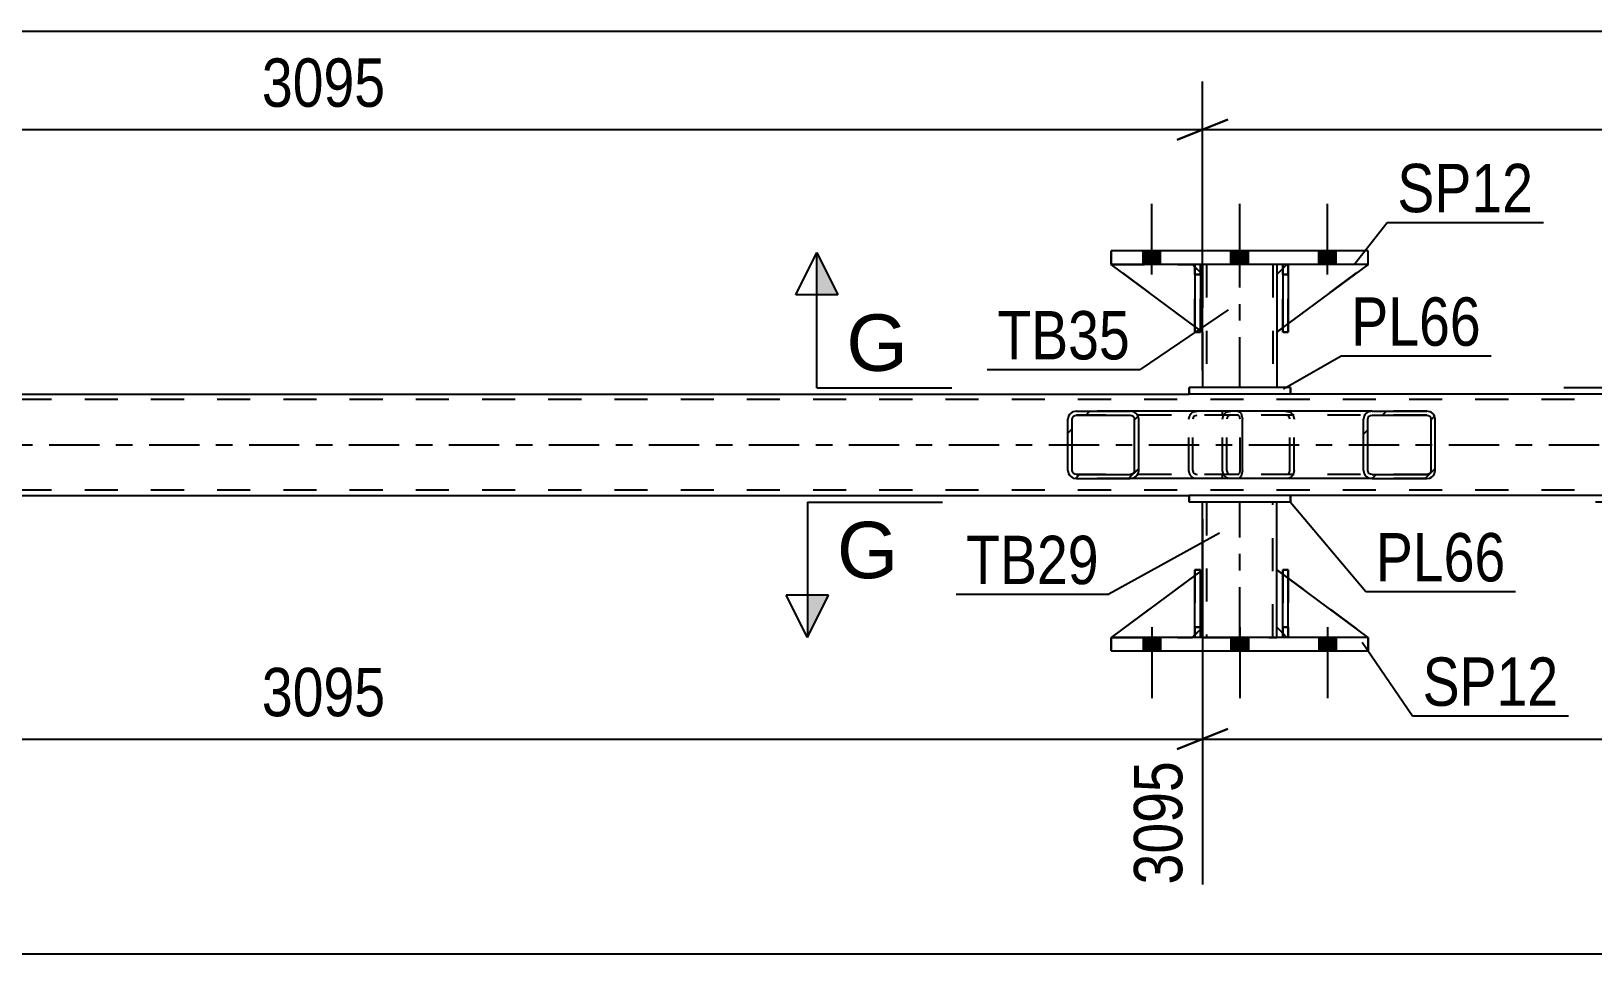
# Model space of a CAD drawing. Header units: millimetres. Extents: x -129 to 712, y -428 to 166.
# Drawn here: x -38.5 to 54, y -225.6 to -170.9 of the extents above; entities that cross this region are included whole.
import ezdxf

# ---------------------------------------------------------------- set-up
doc = ezdxf.new("R2010")
doc.units = ezdxf.units.MM
doc.linetypes.add('DXK_LINE_DOT2', pattern=[3.9198, 1.9599, -1.9599])
doc.linetypes.add('DXK_LINE_DOT3', pattern=[5.9187, 2.979, -0.9799, 0.9799, -0.9799])
doc.styles.add('Arial', font='ARIAL.TTF', dxfattribs={"height": 0.2})
doc.styles.add('Arial Narrow', font='ARIALN.TTF', dxfattribs={"height": 0.2})

# ---------------------------------------------------------------- blocks, each defined once
blk = doc.blocks.new('Bolt-232816670-4581 - 4530')
at = {"linetype": 'Continuous'}
for points in [[(27.339, -184.744), (28.379, -184.744), (28.379, -183.944), (27.339, -183.944)], [(27.339, -184.744), (28.379, -184.744), (28.379, -183.944), (27.339, -183.944)], [(27.339, -184.744), (28.379, -184.744), (28.379, -183.944), (27.339, -183.944)], [(32.539, -184.744), (33.579, -184.744), (33.579, -183.944), (32.539, -183.944)], [(32.539, -184.744), (33.579, -184.744), (33.579, -183.944), (32.539, -183.944)], [(37.739, -184.744), (38.779, -184.744), (38.779, -183.944), (37.739, -183.944)], [(37.739, -184.744), (38.779, -184.744), (38.779, -183.944), (37.739, -183.944)], [(37.739, -184.744), (38.779, -184.744), (38.779, -183.944), (37.739, -183.944)]]:
    blk.add_hatch(color=1, dxfattribs=at).paths.add_polyline_path(points)
at = {"color": 1, "linetype": 'Continuous'}
for p, q in [((27.859, -185.344), (27.859, -181.144)), ((27.859, -185.344), (27.859, -181.144)), ((27.859, -185.344), (27.859, -181.144)), ((33.059, -185.344), (33.059, -181.144)), ((33.059, -185.344), (33.059, -181.144)), ((38.259, -185.344), (38.259, -181.144)), ((38.259, -185.344), (38.259, -181.144)), ((38.259, -185.344), (38.259, -181.144)), ((27.339, -184.744), (27.339, -183.944)), ((27.339, -184.744), (27.339, -183.944)), ((27.339, -184.744), (27.339, -183.944)), ((28.379, -184.744), (28.379, -183.944)), ((28.379, -184.744), (28.379, -183.944)), ((28.379, -184.744), (28.379, -183.944)), ((32.539, -184.744), (32.539, -183.944)), ((32.539, -184.744), (32.539, -183.944)), ((33.579, -184.744), (33.579, -183.944)), ((33.579, -184.744), (33.579, -183.944)), ((37.739, -184.744), (37.739, -183.944)), ((37.739, -184.744), (37.739, -183.944)), ((37.739, -184.744), (37.739, -183.944)), ((38.779, -184.744), (38.779, -183.944)), ((38.779, -184.744), (38.779, -183.944)), ((38.779, -184.744), (38.779, -183.944))]:
    blk.add_line(p, q, dxfattribs=at)
blk = doc.blocks.new('Bolt-232816670-4582 - 4530')
at = {"linetype": 'Continuous'}
for points in [[(28.379, -206.825), (27.339, -206.825), (27.339, -207.625), (28.379, -207.625)], [(28.379, -206.825), (27.339, -206.825), (27.339, -207.625), (28.379, -207.625)], [(28.379, -206.825), (27.339, -206.825), (27.339, -207.625), (28.379, -207.625)], [(33.579, -206.825), (32.539, -206.825), (32.539, -207.625), (33.579, -207.625)], [(33.579, -206.825), (32.539, -206.825), (32.539, -207.625), (33.579, -207.625)], [(38.779, -206.825), (37.739, -206.825), (37.739, -207.625), (38.779, -207.625)], [(38.779, -206.825), (37.739, -206.825), (37.739, -207.625), (38.779, -207.625)], [(38.779, -206.825), (37.739, -206.825), (37.739, -207.625), (38.779, -207.625)]]:
    blk.add_hatch(color=1, dxfattribs=at).paths.add_polyline_path(points)
at = {"color": 1, "linetype": 'Continuous'}
for p, q in [((27.339, -206.825), (27.339, -207.625)), ((27.339, -206.825), (27.339, -207.625)), ((27.339, -206.825), (27.339, -207.625)), ((27.859, -206.225), (27.859, -210.425)), ((27.859, -206.225), (27.859, -210.425)), ((27.859, -206.225), (27.859, -210.425)), ((28.379, -206.825), (28.379, -207.625)), ((28.379, -206.825), (28.379, -207.625)), ((28.379, -206.825), (28.379, -207.625)), ((32.539, -206.825), (32.539, -207.625)), ((32.539, -206.825), (32.539, -207.625)), ((33.059, -206.225), (33.059, -210.425)), ((33.059, -206.225), (33.059, -210.425)), ((33.579, -206.825), (33.579, -207.625)), ((33.579, -206.825), (33.579, -207.625)), ((37.739, -206.825), (37.739, -207.625)), ((37.739, -206.825), (37.739, -207.625)), ((37.739, -206.825), (37.739, -207.625)), ((38.259, -206.225), (38.259, -210.425)), ((38.259, -206.225), (38.259, -210.425)), ((38.259, -206.225), (38.259, -210.425)), ((38.779, -206.825), (38.779, -207.625)), ((38.779, -206.825), (38.779, -207.625)), ((38.779, -206.825), (38.779, -207.625))]:
    blk.add_line(p, q, dxfattribs=at)
blk = doc.blocks.new('Part-232816670-4729 - 4530')
at = {"color": 2, "linetype": 'Continuous'}
for p, q in [((25.459, -207.625), (25.459, -206.825)), ((40.659, -206.825), (25.459, -206.825)), ((40.659, -207.625), (40.659, -206.825)), ((25.459, -207.625), (40.659, -207.625))]:
    blk.add_line(p, q, dxfattribs=at)
at = {"color": 7, "linetype": 'DXK_LINE_DOT2'}
for p, q in [((25.459, -206.825), (25.459, -207.625)), ((40.659, -206.825), (40.659, -207.625))]:
    blk.add_line(p, q, dxfattribs=at)
blk = doc.blocks.new('Part-232816670-4655 - 4530')
at = {"color": 2, "linetype": 'Continuous'}
for p, q in [((-61.1, -192.425), (30.059, -192.425)), ((200.327, -192.425), (36.059, -192.425)), ((-61.1, -198.425), (30.059, -198.425)), ((200.327, -198.425), (36.059, -198.425))]:
    blk.add_line(p, q, dxfattribs=at)
at = {"color": 7, "linetype": 'DXK_LINE_DOT2'}
for p, q in [((597.736, -192.745), (-61.1, -192.745)), ((597.736, -192.425), (30.059, -192.425)), ((36.059, -192.425), (30.059, -192.425)), ((597.736, -198.105), (-61.1, -198.105)), ((36.059, -198.425), (30.059, -198.425))]:
    blk.add_line(p, q, dxfattribs=at)
at = {"color": 7, "linetype": 'DXK_LINE_DOT3'}
blk.add_line((-61.1, -195.425), (597.736, -195.425), dxfattribs=at)
blk = doc.blocks.new('Part-232816670-4724 - 4530')
at = {"color": 2, "linetype": 'Continuous'}
for p, q in [((40.659, -183.944), (25.459, -183.944)), ((25.459, -184.744), (25.459, -183.944)), ((40.659, -184.744), (40.659, -183.944)), ((40.659, -184.744), (25.459, -184.744))]:
    blk.add_line(p, q, dxfattribs=at)
at = {"color": 7, "linetype": 'DXK_LINE_DOT2'}
for p, q in [((25.459, -183.944), (25.459, -184.744)), ((40.659, -184.744), (40.659, -183.944))]:
    blk.add_line(p, q, dxfattribs=at)
blk = doc.blocks.new('Part-232816670-4730 - 4530')
at = {"color": 2, "linetype": 'Continuous'}
for p, q in [((35.259, -206.225), (35.259, -202.825)), ((35.613, -203.087), (35.259, -202.825)), ((40.658, -206.825), (35.932, -203.324)), ((35.612, -206.578), (35.259, -206.225))]:
    blk.add_line(p, q, dxfattribs=at)
at = {"color": 7, "linetype": 'DXK_LINE_DOT2'}
for p, q in [((35.932, -203.324), (35.613, -203.087)), ((35.859, -206.825), (35.612, -206.578)), ((40.659, -206.825), (35.859, -206.825)), ((40.658, -206.825), (40.659, -206.825)), ((40.659, -206.825), (40.658, -206.825))]:
    blk.add_line(p, q, dxfattribs=at)
blk = doc.blocks.new('Part-232816670-4731 - 4530')
at = {"color": 7, "linetype": 'DXK_LINE_DOT2'}
for p, q in [((35.259, -206.225), (35.259, -202.825)), ((35.259, -202.825), (40.659, -206.825)), ((35.859, -206.825), (35.259, -206.225)), ((40.659, -206.825), (35.859, -206.825))]:
    blk.add_line(p, q, dxfattribs=at)
blk = doc.blocks.new('Part-232816670-4732 - 4530')
at = {"color": 2, "linetype": 'Continuous'}
for p, q in [((30.413, -203.155), (25.459, -206.825)), ((30.859, -202.825), (30.733, -202.918)), ((30.859, -206.225), (30.859, -202.825)), ((30.413, -206.671), (30.259, -206.825)), ((30.859, -206.225), (30.733, -206.351)), ((30.859, -206.225), (30.859, -206.225))]:
    blk.add_line(p, q, dxfattribs=at)
at = {"color": 7, "linetype": 'DXK_LINE_DOT2'}
for p, q in [((30.733, -202.918), (30.413, -203.155)), ((30.859, -206.225), (30.859, -202.825)), ((25.459, -206.825), (30.259, -206.825)), ((30.859, -206.225), (30.259, -206.825)), ((30.733, -206.351), (30.413, -206.671))]:
    blk.add_line(p, q, dxfattribs=at)
blk = doc.blocks.new('Part-232816670-4733 - 4530')
at = {"color": 7, "linetype": 'DXK_LINE_DOT2'}
for p, q in [((30.859, -202.825), (25.459, -206.825)), ((30.859, -206.225), (30.859, -202.825)), ((30.859, -202.825), (30.859, -206.225)), ((25.459, -206.825), (30.259, -206.825)), ((30.259, -206.825), (30.859, -206.225)), ((30.859, -206.225), (30.259, -206.825)), ((30.859, -206.225), (30.859, -206.225))]:
    blk.add_line(p, q, dxfattribs=at)
blk = doc.blocks.new('Part-232816670-4734 - 4530')
at = {"color": 2, "linetype": 'Continuous'}
for p, q in [((35.612, -206.825), (35.613, -202.825)), ((35.613, -202.825), (35.933, -202.825)), ((35.932, -206.825), (35.933, -202.825)), ((35.612, -206.825), (35.612, -206.825)), ((35.932, -206.825), (35.612, -206.825))]:
    blk.add_line(p, q, dxfattribs=at)
at = {"color": 7, "linetype": 'DXK_LINE_DOT2'}
for p, q in [((35.613, -202.825), (35.613, -206.225)), ((35.933, -206.225), (35.933, -202.825)), ((35.613, -206.225), (35.612, -206.825)), ((35.613, -206.225), (35.933, -206.225)), ((35.932, -206.825), (35.933, -206.225)), ((35.932, -206.825), (35.932, -206.825))]:
    blk.add_line(p, q, dxfattribs=at)
blk = doc.blocks.new('Part-232816670-4735 - 4530')
at = {"color": 2, "linetype": 'Continuous'}
for p, q in [((30.413, -206.825), (30.413, -202.825)), ((30.413, -202.825), (30.733, -202.825)), ((30.733, -206.825), (30.733, -202.825)), ((30.413, -206.825), (30.413, -206.825)), ((30.733, -206.825), (30.413, -206.825))]:
    blk.add_line(p, q, dxfattribs=at)
at = {"color": 7, "linetype": 'DXK_LINE_DOT2'}
for p, q in [((30.413, -202.825), (30.413, -206.225)), ((30.733, -206.225), (30.733, -202.825)), ((30.413, -206.225), (30.413, -206.825)), ((30.413, -206.225), (30.733, -206.225)), ((30.733, -206.825), (30.733, -206.225)), ((30.733, -206.825), (30.733, -206.825))]:
    blk.add_line(p, q, dxfattribs=at)
blk = doc.blocks.new('Part-232816670-4736 - 4530')
at = {"color": 7, "linetype": 'DXK_LINE_DOT2'}
for p, q in [((35.932, -202.825), (35.612, -202.825)), ((35.612, -206.225), (35.612, -202.825)), ((35.612, -206.825), (35.612, -202.825)), ((35.932, -202.825), (35.932, -206.225)), ((35.932, -206.825), (35.932, -202.825)), ((35.932, -206.225), (35.612, -206.225)), ((35.612, -206.825), (35.612, -206.225)), ((35.932, -206.825), (35.612, -206.825)), ((35.932, -206.225), (35.932, -206.825)), ((35.932, -206.825), (35.932, -206.825))]:
    blk.add_line(p, q, dxfattribs=at)
blk = doc.blocks.new('Part-232816670-4737 - 4530')
at = {"color": 7, "linetype": 'DXK_LINE_DOT2'}
for p, q in [((30.732, -202.825), (30.412, -202.825)), ((30.412, -206.225), (30.412, -202.825)), ((30.413, -206.825), (30.412, -202.825)), ((30.732, -202.825), (30.732, -206.225)), ((30.733, -206.825), (30.732, -202.825)), ((30.732, -206.225), (30.412, -206.225)), ((30.412, -206.825), (30.412, -206.225)), ((30.733, -206.825), (30.412, -206.825)), ((30.732, -206.225), (30.732, -206.825)), ((30.732, -206.825), (30.733, -206.825))]:
    blk.add_line(p, q, dxfattribs=at)
blk = doc.blocks.new('Part-232816670-4738 - 4530')
at = {"color": 7, "linetype": 'DXK_LINE_DOT2'}
for p, q in [((35.859, -184.744), (35.612, -184.991)), ((40.659, -184.744), (35.859, -184.744)), ((35.932, -188.245), (35.613, -188.482))]:
    blk.add_line(p, q, dxfattribs=at)
at = {"color": 2, "linetype": 'Continuous'}
for p, q in [((40.659, -184.744), (35.932, -188.245)), ((35.612, -184.991), (35.259, -185.344)), ((35.259, -185.344), (35.259, -188.744)), ((35.613, -188.482), (35.259, -188.744))]:
    blk.add_line(p, q, dxfattribs=at)
blk = doc.blocks.new('Part-232816670-4739 - 4530')
at = {"color": 7, "linetype": 'DXK_LINE_DOT2'}
for p, q in [((35.859, -184.744), (35.259, -185.344)), ((35.259, -188.744), (40.659, -184.744)), ((40.659, -184.744), (35.859, -184.744)), ((35.259, -185.344), (35.259, -188.744))]:
    blk.add_line(p, q, dxfattribs=at)
blk = doc.blocks.new('Part-232816670-4740 - 4530')
at = {"color": 2, "linetype": 'Continuous'}
for p, q in [((30.413, -188.414), (25.459, -184.744)), ((30.413, -184.898), (30.259, -184.744)), ((30.859, -185.344), (30.733, -185.218)), ((30.859, -185.344), (30.859, -185.344)), ((30.859, -188.744), (30.859, -185.344)), ((30.733, -188.651), (30.859, -188.744)), ((30.859, -188.744), (30.859, -188.744))]:
    blk.add_line(p, q, dxfattribs=at)
at = {"color": 7, "linetype": 'DXK_LINE_DOT2'}
for p, q in [((30.259, -184.744), (25.459, -184.744)), ((30.259, -184.744), (30.859, -185.344)), ((30.733, -185.218), (30.413, -184.898)), ((30.859, -185.344), (30.859, -188.744)), ((30.733, -188.651), (30.413, -188.414))]:
    blk.add_line(p, q, dxfattribs=at)
blk = doc.blocks.new('Part-232816670-4741 - 4530')
at = {"color": 7, "linetype": 'DXK_LINE_DOT2'}
for p, q in [((30.859, -188.744), (25.459, -184.744)), ((25.459, -184.744), (30.259, -184.744)), ((30.259, -184.744), (30.859, -185.344)), ((30.859, -185.344), (30.259, -184.744)), ((30.859, -185.344), (30.859, -188.744)), ((30.859, -185.344), (30.859, -185.344)), ((30.859, -185.344), (30.859, -188.744))]:
    blk.add_line(p, q, dxfattribs=at)
blk = doc.blocks.new('Part-232816670-4742 - 4530')
at = {"color": 2, "linetype": 'Continuous'}
for p, q in [((35.932, -184.744), (35.612, -184.744)), ((35.612, -184.744), (35.613, -188.744)), ((35.932, -184.744), (35.932, -184.744)), ((35.932, -184.744), (35.933, -188.744)), ((35.933, -188.744), (35.613, -188.744))]:
    blk.add_line(p, q, dxfattribs=at)
at = {"color": 7, "linetype": 'DXK_LINE_DOT2'}
for p, q in [((35.613, -185.344), (35.612, -184.744)), ((35.933, -185.344), (35.932, -184.744)), ((35.932, -184.744), (35.932, -184.744)), ((35.933, -185.344), (35.613, -185.344)), ((35.613, -185.344), (35.613, -188.744)), ((35.933, -188.744), (35.933, -185.344))]:
    blk.add_line(p, q, dxfattribs=at)
blk = doc.blocks.new('Part-232816670-4743 - 4530')
at = {"color": 2, "linetype": 'Continuous'}
for p, q in [((30.733, -184.744), (30.413, -184.744)), ((30.413, -184.744), (30.413, -188.744)), ((30.733, -184.744), (30.733, -184.744)), ((30.733, -184.744), (30.733, -188.744)), ((30.733, -188.744), (30.413, -188.744))]:
    blk.add_line(p, q, dxfattribs=at)
at = {"color": 7, "linetype": 'DXK_LINE_DOT2'}
for p, q in [((30.413, -185.344), (30.413, -184.744)), ((30.733, -185.344), (30.733, -184.744)), ((30.733, -184.744), (30.733, -184.744)), ((30.733, -185.344), (30.413, -185.344)), ((30.413, -185.344), (30.413, -188.744)), ((30.733, -188.744), (30.733, -185.344))]:
    blk.add_line(p, q, dxfattribs=at)
blk = doc.blocks.new('Part-232816670-4744 - 4530')
at = {"color": 7, "linetype": 'DXK_LINE_DOT2'}
for p, q in [((35.612, -185.344), (35.612, -184.744)), ((35.612, -184.744), (35.612, -184.744)), ((35.612, -184.744), (35.612, -188.744)), ((35.932, -184.744), (35.612, -184.744)), ((35.932, -185.344), (35.932, -184.744)), ((35.932, -188.744), (35.932, -184.744)), ((35.612, -188.744), (35.612, -185.344)), ((35.612, -185.344), (35.932, -185.344)), ((35.932, -185.344), (35.932, -188.744)), ((35.612, -188.744), (35.932, -188.744))]:
    blk.add_line(p, q, dxfattribs=at)
blk = doc.blocks.new('Part-232816670-4745 - 4530')
at = {"linetype": 'Continuous'}
h = blk.add_hatch(dxfattribs=at)
h.set_pattern_fill('', scale=0.7, style=0, pattern_type=0)
h.set_pattern_definition([(45, (27.0418, -193.721), (-1.57154, 1.57154), [])])
h.paths.add_polyline_path([(27.08, -193.905), (27.042, -193.721), (26.933, -193.565), (26.77, -193.461), (26.577, -193.425), (23.393, -193.425), (23.201, -193.461), (23.037, -193.565), (22.928, -193.721), (22.89, -193.905), (22.89, -196.945), (22.928, -197.128), (23.037, -197.284), (23.201, -197.388), (23.393, -197.425), (26.577, -197.425), (26.77, -197.388), (26.933, -197.284), (27.042, -197.128), (27.08, -196.945)])
h.paths.add_polyline_path([(26.809, -197.036), (26.755, -197.114), (26.673, -197.166), (26.577, -197.185), (23.393, -197.185), (23.297, -197.166), (23.215, -197.114), (23.161, -197.036), (23.142, -196.945), (23.142, -193.905), (23.161, -193.813), (23.215, -193.735), (23.297, -193.683), (23.393, -193.665), (26.577, -193.665), (26.673, -193.683), (26.755, -193.735), (26.809, -193.813), (26.829, -193.905), (26.829, -196.945)])
at = {"color": 2, "linetype": 'Continuous'}
for p, q in [((22.928, -193.721), (22.89, -193.905)), ((22.89, -196.945), (22.89, -193.905)), ((23.142, -193.905), (23.161, -193.813)), ((23.142, -196.945), (23.142, -193.905)), ((23.161, -193.813), (23.215, -193.735)), ((23.393, -193.425), (23.201, -193.461)), ((23.215, -193.735), (23.297, -193.683)), ((23.297, -193.683), (23.393, -193.665)), ((23.393, -193.425), (26.577, -193.425)), ((23.393, -193.665), (26.577, -193.665)), ((32.946, -193.425), (26.577, -193.425)), ((26.77, -193.461), (26.577, -193.425)), ((26.577, -193.665), (26.673, -193.683)), ((26.673, -193.683), (26.755, -193.735)), ((26.755, -193.735), (26.809, -193.813)), ((26.809, -193.813), (26.829, -193.905)), ((26.829, -196.945), (26.829, -193.905)), ((27.08, -193.905), (27.042, -193.721)), ((27.08, -196.945), (27.08, -193.905)), ((32.946, -193.425), (33.05, -193.461)), ((33.05, -193.461), (33.138, -193.565)), ((33.138, -193.565), (33.196, -193.721)), ((33.196, -193.721), (33.217, -193.905)), ((33.217, -196.945), (33.217, -193.905)), ((22.89, -196.945), (22.928, -197.128)), ((23.161, -197.036), (23.142, -196.945)), ((23.215, -197.114), (23.161, -197.036)), ((23.201, -197.388), (23.393, -197.425)), ((23.297, -197.166), (23.215, -197.114)), ((23.393, -197.185), (23.297, -197.166)), ((23.393, -197.185), (26.577, -197.185)), ((23.393, -197.425), (26.577, -197.425)), ((26.673, -197.166), (26.577, -197.185)), ((26.577, -197.425), (26.77, -197.388)), ((32.946, -197.425), (26.577, -197.425)), ((26.755, -197.114), (26.673, -197.166)), ((26.809, -197.036), (26.755, -197.114)), ((26.829, -196.945), (26.809, -197.036)), ((27.042, -197.128), (27.08, -196.945)), ((33.05, -197.388), (32.946, -197.425)), ((33.138, -197.284), (33.05, -197.388)), ((33.196, -197.128), (33.138, -197.284)), ((33.217, -196.945), (33.196, -197.128))]:
    blk.add_line(p, q, dxfattribs=at)
at = {"color": 7, "linetype": 'DXK_LINE_DOT2'}
for p, q in [((26.577, -193.425), (23.393, -193.425)), ((32.946, -193.665), (23.393, -193.665)), ((30.04, -193.905), (30.079, -193.721)), ((30.04, -196.945), (30.04, -193.905)), ((30.311, -193.813), (30.292, -193.905)), ((30.292, -196.945), (30.292, -193.905)), ((30.365, -193.735), (30.311, -193.813)), ((30.351, -193.461), (30.543, -193.425)), ((30.365, -193.735), (30.387, -193.721)), ((30.387, -193.721), (30.447, -193.683)), ((30.447, -193.683), (30.543, -193.665)), ((32.034, -193.665), (32.034, -193.425)), ((32.998, -193.683), (32.946, -193.665)), ((33.042, -193.735), (32.998, -193.683)), ((33.071, -193.813), (33.042, -193.735)), ((33.082, -193.905), (33.071, -193.813)), ((33.082, -196.945), (33.082, -193.905)), ((32.946, -197.185), (23.393, -197.185)), ((26.577, -197.425), (23.393, -197.425)), ((30.079, -197.128), (30.04, -196.945)), ((30.292, -196.945), (30.311, -197.036)), ((30.311, -197.036), (30.365, -197.114)), ((30.543, -197.425), (30.351, -197.388)), ((30.365, -197.114), (30.387, -197.128)), ((30.387, -197.128), (30.447, -197.166)), ((30.447, -197.166), (30.543, -197.185)), ((32.034, -197.425), (32.034, -197.185)), ((32.946, -197.185), (32.998, -197.166)), ((32.998, -197.166), (33.042, -197.114)), ((33.042, -197.114), (33.071, -197.036)), ((33.071, -197.036), (33.082, -196.945))]:
    blk.add_line(p, q, dxfattribs=at)
at = {"color": 2, "linetype": 'Continuous'}
for centre, start, end in [((23.378, -193.92), 111.1941, 156.1506), ((26.592, -193.92), 23.8494, 68.8059), ((23.378, -196.929), 203.8494, 248.8059), ((26.592, -196.929), 291.1941, 336.1506)]:
    blk.add_arc(centre, 0.492, start, end, dxfattribs=at)
at = {"color": 7, "linetype": 'DXK_LINE_DOT2'}
for centre, start, end in [((30.529, -193.92), 111.1941, 156.1506), ((30.529, -196.929), 203.8494, 248.8059)]:
    blk.add_arc(centre, 0.492, start, end, dxfattribs=at)
blk = doc.blocks.new('Part-232816670-4747 - 4530')
at = {"linetype": 'Continuous'}
h = blk.add_hatch(dxfattribs=at)
h.set_pattern_fill('', scale=0.7, style=0, pattern_type=0)
h.set_pattern_definition([(45, (44.6012, -193.721), (-1.57154, 1.57154), [])])
h.paths.add_polyline_path([(44.64, -193.905), (44.601, -193.721), (44.49, -193.565), (44.325, -193.461), (44.129, -193.425), (40.894, -193.425), (40.699, -193.461), (40.533, -193.565), (40.422, -193.721), (40.383, -193.905), (40.383, -196.945), (40.422, -197.128), (40.533, -197.284), (40.699, -197.388), (40.894, -197.425), (44.129, -197.425), (44.325, -197.388), (44.49, -197.284), (44.601, -197.128), (44.64, -196.945)])
h.paths.add_polyline_path([(44.365, -197.036), (44.31, -197.114), (44.227, -197.166), (44.129, -197.185), (40.894, -197.185), (40.796, -197.166), (40.714, -197.114), (40.658, -197.036), (40.639, -196.945), (40.639, -193.905), (40.658, -193.813), (40.714, -193.735), (40.796, -193.683), (40.894, -193.665), (44.129, -193.665), (44.227, -193.683), (44.31, -193.735), (44.365, -193.813), (44.385, -193.905), (44.385, -196.945)])
at = {"color": 7, "linetype": 'DXK_LINE_DOT2'}
for p, q in [((32.034, -193.905), (32.073, -193.721)), ((32.034, -196.945), (32.034, -193.905)), ((32.309, -193.813), (32.289, -193.905)), ((32.289, -196.945), (32.289, -193.905)), ((32.364, -193.735), (32.309, -193.813)), ((32.349, -193.461), (32.545, -193.425)), ((32.447, -193.683), (32.364, -193.735)), ((32.545, -193.665), (32.447, -193.683)), ((32.946, -193.425), (32.545, -193.425)), ((44.129, -193.665), (32.545, -193.665)), ((35.78, -193.425), (35.975, -193.461)), ((35.878, -193.683), (35.78, -193.665)), ((35.961, -193.735), (35.878, -193.683)), ((36.016, -193.813), (35.961, -193.735)), ((36.035, -193.905), (36.016, -193.813)), ((36.035, -196.945), (36.035, -193.905)), ((36.252, -193.721), (36.291, -193.905)), ((36.291, -196.945), (36.291, -193.905)), ((44.129, -193.425), (40.894, -193.425)), ((32.073, -197.128), (32.034, -196.945)), ((32.289, -196.945), (32.309, -197.036)), ((32.309, -197.036), (32.364, -197.114)), ((32.545, -197.425), (32.349, -197.388)), ((32.364, -197.114), (32.447, -197.166)), ((32.447, -197.166), (32.545, -197.185)), ((44.129, -197.185), (32.545, -197.185)), ((32.946, -197.425), (32.545, -197.425)), ((35.78, -197.185), (35.878, -197.166)), ((35.975, -197.388), (35.78, -197.425)), ((35.878, -197.166), (35.961, -197.114)), ((35.961, -197.114), (36.016, -197.036)), ((36.016, -197.036), (36.035, -196.945)), ((36.291, -196.945), (36.252, -197.128)), ((44.129, -197.425), (40.894, -197.425))]:
    blk.add_line(p, q, dxfattribs=at)
at = {"color": 2, "linetype": 'Continuous'}
for p, q in [((40.894, -193.425), (32.946, -193.425)), ((40.422, -193.721), (40.383, -193.905)), ((40.383, -196.945), (40.383, -193.905)), ((40.639, -193.905), (40.658, -193.813)), ((40.639, -196.945), (40.639, -193.905)), ((40.658, -193.813), (40.714, -193.735)), ((40.894, -193.425), (40.699, -193.461)), ((40.714, -193.735), (40.796, -193.683)), ((40.796, -193.683), (40.894, -193.665)), ((40.894, -193.425), (44.129, -193.425)), ((40.894, -193.665), (44.129, -193.665)), ((44.325, -193.461), (44.129, -193.425)), ((44.129, -193.665), (44.227, -193.683)), ((44.227, -193.683), (44.31, -193.735)), ((44.31, -193.735), (44.365, -193.813)), ((44.365, -193.813), (44.385, -193.905)), ((44.385, -196.945), (44.385, -193.905)), ((44.64, -193.905), (44.601, -193.721)), ((44.64, -196.945), (44.64, -193.905)), ((40.894, -197.425), (32.946, -197.425)), ((40.383, -196.945), (40.422, -197.128)), ((40.658, -197.036), (40.639, -196.945)), ((40.714, -197.114), (40.658, -197.036)), ((40.699, -197.388), (40.894, -197.425)), ((40.796, -197.166), (40.714, -197.114)), ((40.894, -197.185), (40.796, -197.166)), ((40.894, -197.185), (44.129, -197.185)), ((40.894, -197.425), (44.129, -197.425)), ((44.227, -197.166), (44.129, -197.185)), ((44.129, -197.425), (44.325, -197.388)), ((44.31, -197.114), (44.227, -197.166)), ((44.365, -197.036), (44.31, -197.114)), ((44.385, -196.945), (44.365, -197.036)), ((44.601, -197.128), (44.64, -196.945))]:
    blk.add_line(p, q, dxfattribs=at)
at = {"color": 7, "linetype": 'DXK_LINE_DOT2'}
for centre, start, end in [((32.525, -193.925), 110.75831, 155.68004), ((35.799, -193.925), 24.31996, 69.24169), ((32.525, -196.924), 204.31996, 249.24169), ((35.799, -196.924), 290.75831, 335.68004)]:
    blk.add_arc(centre, 0.496, start, end, dxfattribs=at)
at = {"color": 2, "linetype": 'Continuous'}
for centre, start, end in [((40.875, -193.925), 110.75831, 155.68004), ((44.149, -193.925), 24.31996, 69.24169), ((40.875, -196.924), 204.31996, 249.24169), ((44.149, -196.924), 290.75831, 335.68004)]:
    blk.add_arc(centre, 0.496, start, end, dxfattribs=at)
blk = doc.blocks.new('Part-232816670-4825 - 4530')
at = {"color": 2, "linetype": 'Continuous'}
for p, q in [((30.859, -184.744), (30.859, -185.344)), ((35.259, -184.744), (35.259, -185.345)), ((30.859, -188.744), (30.859, -192.024)), ((35.259, -188.745), (35.259, -192.024))]:
    blk.add_line(p, q, dxfattribs=at)
at = {"color": 7, "linetype": 'DXK_LINE_DOT2'}
for p, q in [((35.259, -184.744), (30.859, -184.744)), ((31.099, -184.744), (31.099, -192.024)), ((35.019, -184.744), (35.019, -192.024)), ((30.859, -185.344), (30.859, -188.744)), ((35.259, -185.345), (35.259, -188.745)), ((35.259, -192.024), (30.859, -192.024))]:
    blk.add_line(p, q, dxfattribs=at)
at = {"color": 7, "linetype": 'DXK_LINE_DOT3'}
blk.add_line((33.059, -192.024), (33.059, -184.744), dxfattribs=at)
blk = doc.blocks.new('Part-232816670-4830 - 4530')
at = {"color": 2, "linetype": 'Continuous'}
for p, q in [((36.059, -192.024), (30.059, -192.024)), ((30.059, -192.424), (30.059, -192.024)), ((30.059, -192.024), (30.059, -192.024)), ((36.059, -192.024), (36.059, -192.424)), ((36.059, -192.024), (36.059, -192.024)), ((36.059, -192.424), (30.059, -192.424)), ((30.059, -192.424), (30.059, -192.424)), ((36.059, -192.424), (36.059, -192.424))]:
    blk.add_line(p, q, dxfattribs=at)
at = {"color": 7, "linetype": 'DXK_LINE_DOT2'}
for p, q in [((36.059, -192.024), (30.059, -192.024)), ((30.059, -192.024), (30.059, -192.424)), ((36.059, -192.424), (36.059, -192.024)), ((36.059, -192.424), (30.059, -192.424))]:
    blk.add_line(p, q, dxfattribs=at)
blk = doc.blocks.new('Part-232816670-4835 - 4530')
at = {"color": 2, "linetype": 'Continuous'}
for p, q in [((36.059, -198.425), (30.059, -198.425)), ((30.059, -198.825), (30.059, -198.425)), ((36.059, -198.425), (36.059, -198.825)), ((36.059, -198.425), (36.059, -198.425)), ((36.059, -198.825), (30.059, -198.825)), ((36.059, -198.825), (36.059, -198.825))]:
    blk.add_line(p, q, dxfattribs=at)
at = {"color": 7, "linetype": 'DXK_LINE_DOT2'}
for p, q in [((30.059, -198.425), (30.059, -198.825)), ((36.059, -198.825), (36.059, -198.425))]:
    blk.add_line(p, q, dxfattribs=at)
blk = doc.blocks.new('Part-232816670-4840 - 4530')
at = {"color": 2, "linetype": 'Continuous'}
for p, q in [((30.859, -202.825), (30.859, -198.825)), ((35.259, -202.825), (35.259, -198.825)), ((30.859, -206.825), (30.859, -206.225)), ((35.259, -206.825), (35.259, -206.225))]:
    blk.add_line(p, q, dxfattribs=at)
at = {"color": 7, "linetype": 'DXK_LINE_DOT2'}
for p, q in [((35.259, -198.825), (30.859, -198.825)), ((31.099, -198.825), (31.099, -206.825)), ((35.019, -206.825), (35.019, -198.825)), ((30.859, -206.225), (30.859, -202.825)), ((35.259, -206.225), (35.259, -202.825)), ((30.859, -206.825), (35.259, -206.825))]:
    blk.add_line(p, q, dxfattribs=at)
at = {"color": 7, "linetype": 'DXK_LINE_DOT3'}
blk.add_line((33.059, -206.825), (33.059, -198.825), dxfattribs=at)
blk = doc.blocks.new('Part-232816670-4841 - 4530')
at = {"color": 7, "linetype": 'DXK_LINE_DOT2'}
for p, q in [((30.412, -185.344), (30.412, -184.744)), ((30.412, -184.744), (30.413, -184.744)), ((30.413, -184.744), (30.412, -188.744)), ((30.733, -184.744), (30.412, -184.744)), ((30.732, -185.344), (30.732, -184.744)), ((30.732, -188.744), (30.733, -184.744)), ((30.412, -188.744), (30.412, -185.344)), ((30.412, -185.344), (30.732, -185.344)), ((30.732, -185.344), (30.732, -188.744)), ((30.412, -188.744), (30.732, -188.744))]:
    blk.add_line(p, q, dxfattribs=at)
blk = doc.blocks.new('StraightDimension-232816670-37890 - 4530')
at = {"color": 7, "linetype": 'Continuous'}
blk.add_line((-74, -225.563), (610.636, -225.563), dxfattribs=at)
blk = doc.blocks.new('StraightDimension-232816670-37849 - 4530')
at = {"color": 7, "linetype": 'Continuous'}
for p, q in [((30.859, -199.825), (30.859, -221.458)), ((32.359, -212.245), (29.359, -213.445)), ((30.859, -212.845), (201.127, -212.845))]:
    blk.add_line(p, q, dxfattribs=at)
blk = doc.blocks.new('StraightDimension-232816670-37850 - 4530')
at = {"color": 7, "linetype": 'Continuous'}
for p, q in [((30.859, -199.825), (30.859, -221.458)), ((29.359, -213.445), (32.359, -212.245)), ((-73.2, -212.845), (30.859, -212.845))]:
    blk.add_line(p, q, dxfattribs=at)
at = {"color": 0}
blk.add_wipeout([(-16.915, -212.095), (-16.915, -207.895), (-25.427, -207.895), (-25.427, -212.095)], dxfattribs=at)
at = {"color": 3, "style": 'Arial Narrow'}
blk.add_text('3095', height=2.8633, dxfattribs=at).set_placement((-24.827, -211.495))
at = {"color": 0, "linetype": 'Continuous'}
blk.add_wipeout([(30.259, -213.545), (26.059, -213.545), (26.059, -222.058), (30.259, -222.058)], dxfattribs=at)
at = {"color": 3, "linetype": 'Continuous', "style": 'Arial Narrow'}
blk.add_text('3095', height=2.8633, rotation=90.00021, dxfattribs=at).set_placement((29.659, -221.458))
blk = doc.blocks.new('StraightDimension-232816670-37903 - 4530')
at = {"color": 7, "linetype": 'Continuous'}
for p, q in [((30.859, -191.024), (30.859, -173.904)), ((32.359, -176.154), (29.359, -177.354)), ((30.859, -176.754), (201.127, -176.754))]:
    blk.add_line(p, q, dxfattribs=at)
blk = doc.blocks.new('StraightDimension-232816670-37904 - 4530')
at = {"color": 7, "linetype": 'Continuous'}
for p, q in [((30.859, -191.024), (30.859, -173.904)), ((29.359, -177.354), (32.359, -176.154)), ((-73.2, -176.754), (30.859, -176.754))]:
    blk.add_line(p, q, dxfattribs=at)
at = {"color": 0}
blk.add_wipeout([(-16.915, -176.004), (-16.915, -171.804), (-25.427, -171.804), (-25.427, -176.004)], dxfattribs=at)
at = {"color": 3, "style": 'Arial Narrow'}
blk.add_text('3095', height=2.8633, dxfattribs=at).set_placement((-24.827, -175.404))
blk = doc.blocks.new('StraightDimension-232816670-37943 - 4530')
at = {"color": 7, "linetype": 'Continuous'}
blk.add_line((-73.2, -170.93), (609.836, -170.93), dxfattribs=at)
blk = doc.blocks.new('Mark-232816670-4725 - 4530')
at = {"color": 30, "linetype": 'Continuous'}
for p, q in [((40.302, -207.111), (43.29, -211.479)), ((43.29, -211.479), (52.529, -211.479))]:
    blk.add_line(p, q, dxfattribs=at)
at = {"color": 0}
blk.add_wipeout([(51.929, -210.879), (51.929, -207.879), (43.89, -207.879), (43.89, -210.879)], dxfattribs=at)
blk.add_wipeout([(51.929, -210.879), (51.929, -207.879), (43.89, -207.879), (43.89, -210.879)], dxfattribs=at)
at = {"color": 3, "style": 'Arial Narrow'}
blk.add_text('SP12', height=2.8633, dxfattribs=at).set_placement((43.89, -210.879))
blk = doc.blocks.new('Mark-232816670-4720 - 4530')
at = {"color": 30, "linetype": 'Continuous'}
for p, q in [((39.838, -184.744), (41.797, -182.248)), ((41.797, -182.248), (51.036, -182.248))]:
    blk.add_line(p, q, dxfattribs=at)
at = {"color": 0}
blk.add_wipeout([(50.436, -181.648), (50.436, -178.648), (42.397, -178.648), (42.397, -181.648)], dxfattribs=at)
blk.add_wipeout([(50.436, -181.648), (50.436, -178.648), (42.397, -178.648), (42.397, -181.648)], dxfattribs=at)
at = {"color": 3, "style": 'Arial Narrow'}
blk.add_text('SP12', height=2.8633, dxfattribs=at).set_placement((42.397, -181.648))
blk = doc.blocks.new('Mark-232816670-4821 - 4530')
at = {"color": 30, "linetype": 'Continuous'}
for p in [(32.377, -187.435), (18.113, -190.964)]:
    blk.add_line(p, (27.168, -190.964), dxfattribs=at)
at = {"color": 0}
blk.add_wipeout([(26.568, -190.364), (26.568, -187.364), (18.713, -187.364), (18.713, -190.364)], dxfattribs=at)
blk.add_wipeout([(26.568, -190.364), (26.568, -187.364), (18.713, -187.364), (18.713, -190.364)], dxfattribs=at)
at = {"color": 3, "style": 'Arial Narrow'}
blk.add_text('TB35', height=2.8633, dxfattribs=at).set_placement((18.713, -190.364))
blk = doc.blocks.new('Mark-232816670-4826 - 4530')
at = {"color": 30, "linetype": 'Continuous'}
for p, q in [((35.658, -192.117), (39.065, -190.156)), ((39.065, -190.156), (47.94, -190.156))]:
    blk.add_line(p, q, dxfattribs=at)
at = {"color": 0}
blk.add_wipeout([(47.34, -189.556), (47.34, -186.556), (39.665, -186.556), (39.665, -189.556)], dxfattribs=at)
blk.add_wipeout([(47.34, -189.556), (47.34, -186.556), (39.665, -186.556), (39.665, -189.556)], dxfattribs=at)
at = {"color": 3, "style": 'Arial Narrow'}
blk.add_text('PL66', height=2.8633, dxfattribs=at).set_placement((39.665, -189.556))
blk = doc.blocks.new('Mark-232816670-4831 - 4530')
at = {"color": 30, "linetype": 'Continuous'}
for p, q in [((36.059, -198.825), (40.522, -204.112)), ((40.522, -204.112), (49.397, -204.112))]:
    blk.add_line(p, q, dxfattribs=at)
at = {"color": 0}
blk.add_wipeout([(48.797, -203.512), (48.797, -200.512), (41.122, -200.512), (41.122, -203.512)], dxfattribs=at)
blk.add_wipeout([(48.797, -203.512), (48.797, -200.512), (41.122, -200.512), (41.122, -203.512)], dxfattribs=at)
at = {"color": 3, "style": 'Arial Narrow'}
blk.add_text('PL66', height=2.8633, dxfattribs=at).set_placement((41.122, -203.512))
blk = doc.blocks.new('Mark-232816670-4836 - 4530')
at = {"color": 30, "linetype": 'Continuous'}
for p in [(31.865, -200.646), (16.267, -204.273)]:
    blk.add_line(p, (25.322, -204.273), dxfattribs=at)
at = {"color": 0}
blk.add_wipeout([(24.722, -203.673), (24.722, -200.673), (16.867, -200.673), (16.867, -203.673)], dxfattribs=at)
blk.add_wipeout([(24.722, -203.673), (24.722, -200.673), (16.867, -200.673), (16.867, -203.673)], dxfattribs=at)
at = {"color": 3, "style": 'Arial Narrow'}
blk.add_text('TB29', height=2.8633, dxfattribs=at).set_placement((16.867, -203.673))
blk = doc.blocks.new('SectionMark-232816670-4999 - 4530')
at = {"linetype": 'Continuous'}
for points in [[(9.276, -186.543), (8.026, -186.543), (8.026, -184.043)], [(60.249, -186.543), (58.999, -186.543), (60.249, -184.043)]]:
    blk.add_hatch(color=6, dxfattribs=at).paths.add_polyline_path(points)
at = {"color": 6, "linetype": 'Continuous'}
for p, q in [((6.776, -186.543), (8.026, -184.043)), ((8.026, -192.043), (8.026, -184.043)), ((8.026, -184.043), (9.276, -186.543)), ((60.249, -184.043), (58.999, -186.543)), ((60.249, -192.043), (60.249, -184.043)), ((60.249, -184.043), (61.499, -186.543)), ((9.276, -186.543), (6.776, -186.543)), ((58.999, -186.543), (61.499, -186.543)), ((8.026, -192.043), (16.026, -192.043)), ((60.249, -192.043), (52.249, -192.043))]:
    blk.add_line(p, q, dxfattribs=at)
at = {"color": 0, "linetype": 'Continuous'}
for points in [[(13.406, -191.043), (13.406, -187.543), (9.776, -187.543), (9.776, -191.043)], [(58.499, -191.043), (58.499, -187.543), (54.869, -187.543), (54.869, -191.043)]]:
    blk.add_wipeout(points, dxfattribs=at)
at = {"color": 3, "linetype": 'Continuous', "style": 'Arial'}
for p in [(9.776, -191.043), (54.869, -191.043)]:
    blk.add_text('G', height=3.343, dxfattribs=at).set_placement(p)
blk = doc.blocks.new('SectionMark-232816670-5001 - 4530')
at = {"linetype": 'Continuous'}
for points in [[(7.466, -204.325), (8.716, -204.325), (7.466, -206.825)], [(60.864, -204.325), (62.114, -204.325), (62.114, -206.825)]]:
    blk.add_hatch(color=6, dxfattribs=at).paths.add_polyline_path(points)
at = {"color": 6, "linetype": 'Continuous'}
for p, q in [((7.466, -198.825), (15.466, -198.825)), ((7.466, -198.825), (7.466, -206.825)), ((62.114, -198.825), (54.114, -198.825)), ((62.114, -198.825), (62.114, -206.825)), ((7.466, -206.825), (6.216, -204.325)), ((8.716, -204.325), (6.216, -204.325)), ((7.466, -206.825), (8.716, -204.325)), ((60.864, -204.325), (63.364, -204.325)), ((62.114, -206.825), (60.864, -204.325)), ((63.364, -204.325), (62.114, -206.825))]:
    blk.add_line(p, q, dxfattribs=at)
at = {"color": 0, "linetype": 'Continuous'}
for points in [[(12.845, -203.325), (12.845, -199.825), (9.216, -199.825), (9.216, -203.325)], [(60.364, -203.325), (60.364, -199.825), (56.734, -199.825), (56.734, -203.325)]]:
    blk.add_wipeout(points, dxfattribs=at)
at = {"color": 3, "linetype": 'Continuous', "style": 'Arial'}
for p in [(9.216, -203.325), (56.734, -203.325)]:
    blk.add_text('G', height=3.343, dxfattribs=at).set_placement(p)

msp = doc.modelspace()

# ---------------------------------------------------------------- block references
for name in ['Bolt-232816670-4581 - 4530', 'Part-232816670-4724 - 4530', 'Part-232816670-4740 - 4530', 'Part-232816670-4741 - 4530', 'Part-232816670-4841 - 4530', 'Part-232816670-4743 - 4530', 'Part-232816670-4825 - 4530', 'Part-232816670-4738 - 4530', 'Part-232816670-4739 - 4530', 'Part-232816670-4742 - 4530', 'Part-232816670-4744 - 4530', 'Part-232816670-4830 - 4530', 'Part-232816670-4655 - 4530', 'Part-232816670-4745 - 4530', 'Part-232816670-4747 - 4530', 'Part-232816670-4835 - 4530', 'Part-232816670-4840 - 4530', 'Part-232816670-4732 - 4530', 'Part-232816670-4733 - 4530', 'Part-232816670-4737 - 4530', 'Part-232816670-4735 - 4530', 'Part-232816670-4730 - 4530', 'Part-232816670-4731 - 4530', 'Part-232816670-4734 - 4530', 'Part-232816670-4736 - 4530', 'Part-232816670-4729 - 4530', 'Bolt-232816670-4582 - 4530']:
    msp.add_blockref(name, (0, 0))

# ---------------------------------------------------------------- next in the draw order: block references
for name in ['StraightDimension-232816670-37903 - 4530', 'StraightDimension-232816670-37890 - 4530']:
    msp.add_blockref(name, (0, 0))

# ---------------------------------------------------------------- next in the draw order: block references
for name in ['StraightDimension-232816670-37904 - 4530', 'StraightDimension-232816670-37849 - 4530']:
    msp.add_blockref(name, (0, 0))

# ---------------------------------------------------------------- next in the draw order: block references
for name in ['StraightDimension-232816670-37943 - 4530', 'Mark-232816670-4821 - 4530', 'StraightDimension-232816670-37850 - 4530', 'Mark-232816670-4831 - 4530', 'Mark-232816670-4725 - 4530']:
    msp.add_blockref(name, (0, 0))

# ---------------------------------------------------------------- next in the draw order: block references
for name in ['Mark-232816670-4720 - 4530', 'Mark-232816670-4826 - 4530', 'Mark-232816670-4836 - 4530']:
    msp.add_blockref(name, (0, 0))

# ---------------------------------------------------------------- next in the draw order: block references
for name in ['SectionMark-232816670-4999 - 4530', 'SectionMark-232816670-5001 - 4530']:
    msp.add_blockref(name, (0, 0))

doc.saveas('drawing.dxf')
